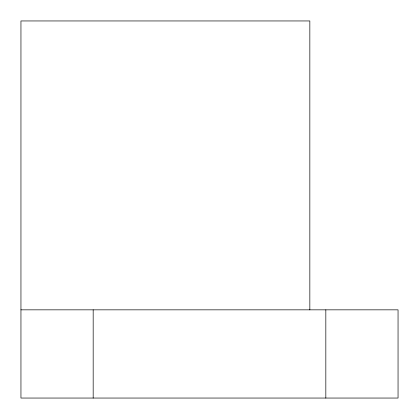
<?xml version="1.0" encoding="UTF-8"?>
<svg xmlns="http://www.w3.org/2000/svg" width="419" height="419" viewBox="0 0 419 419"><rect width="100%" height="100%" fill="white"/><g stroke="black" fill="none" stroke-linecap="round" stroke-linejoin="round"><path stroke-width="0.63" d="M20.95 309.84L398.05 309.84L398.05 398.05L20.95 398.05L20.95 20.95L309.84 20.95L309.84 309.84M325.83 309.84L325.83 398.05M93.175 309.84L93.175 398.05"/></g></svg>
